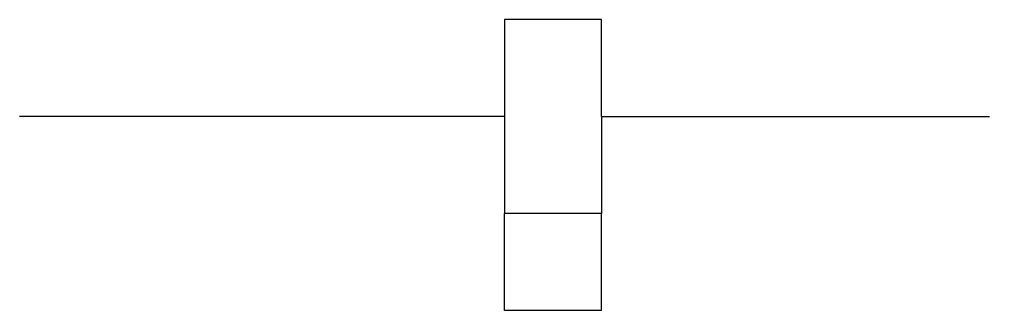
# Model space of a CAD drawing. Header units: millimetres. Extents: x -50 to 50, y -20 to 10.
import ezdxf

# ---------------------------------------------------------------- set-up
doc = ezdxf.new("R2010")
doc.units = ezdxf.units.MM
for name, color, linetype in [('Line', 7, 'CONTINUOUS'), ('Line005', 7, 'CONTINUOUS'), ('Line007', 7, 'CONTINUOUS'), ('Line015', 7, 'CONTINUOUS'), ('Line017', 7, 'CONTINUOUS'), ('Line020', 7, 'CONTINUOUS'), ('Line022', 7, 'CONTINUOUS'), ('Line024', 7, 'CONTINUOUS'), ('Line027', 7, 'CONTINUOUS'), ('Line032', 7, 'CONTINUOUS')]:
    doc.layers.add(name, color=color, linetype=linetype)

msp = doc.modelspace()

# ---------------------------------------------------------------- linework, layer by layer
at = {"layer": 'Line'}
msp.add_line((0, 0), (-50, 0), dxfattribs=at)
at = {"layer": 'Line005'}
msp.add_line((10, -20), (0, -20), dxfattribs=at)
at = {"layer": 'Line007'}
msp.add_line((10, -10), (0, -10), dxfattribs=at)
at = {"layer": 'Line015'}
msp.add_line((10, 10), (0, 10), dxfattribs=at)
at = {"layer": 'Line017'}
msp.add_line((10, 0), (10, 10), dxfattribs=at)
at = {"layer": 'Line020'}
msp.add_line((10, -20), (10, -10), dxfattribs=at)
at = {"layer": 'Line022'}
msp.add_line((10, 0), (50, 0), dxfattribs=at)
at = {"layer": 'Line024'}
msp.add_line((10, 0), (10, -10), dxfattribs=at)
at = {"layer": 'Line027'}
msp.add_line((0, -20), (0, -10), dxfattribs=at)
at = {"layer": 'Line032'}
msp.add_line((0, 10), (0, -10), dxfattribs=at)

doc.saveas('drawing.dxf')
